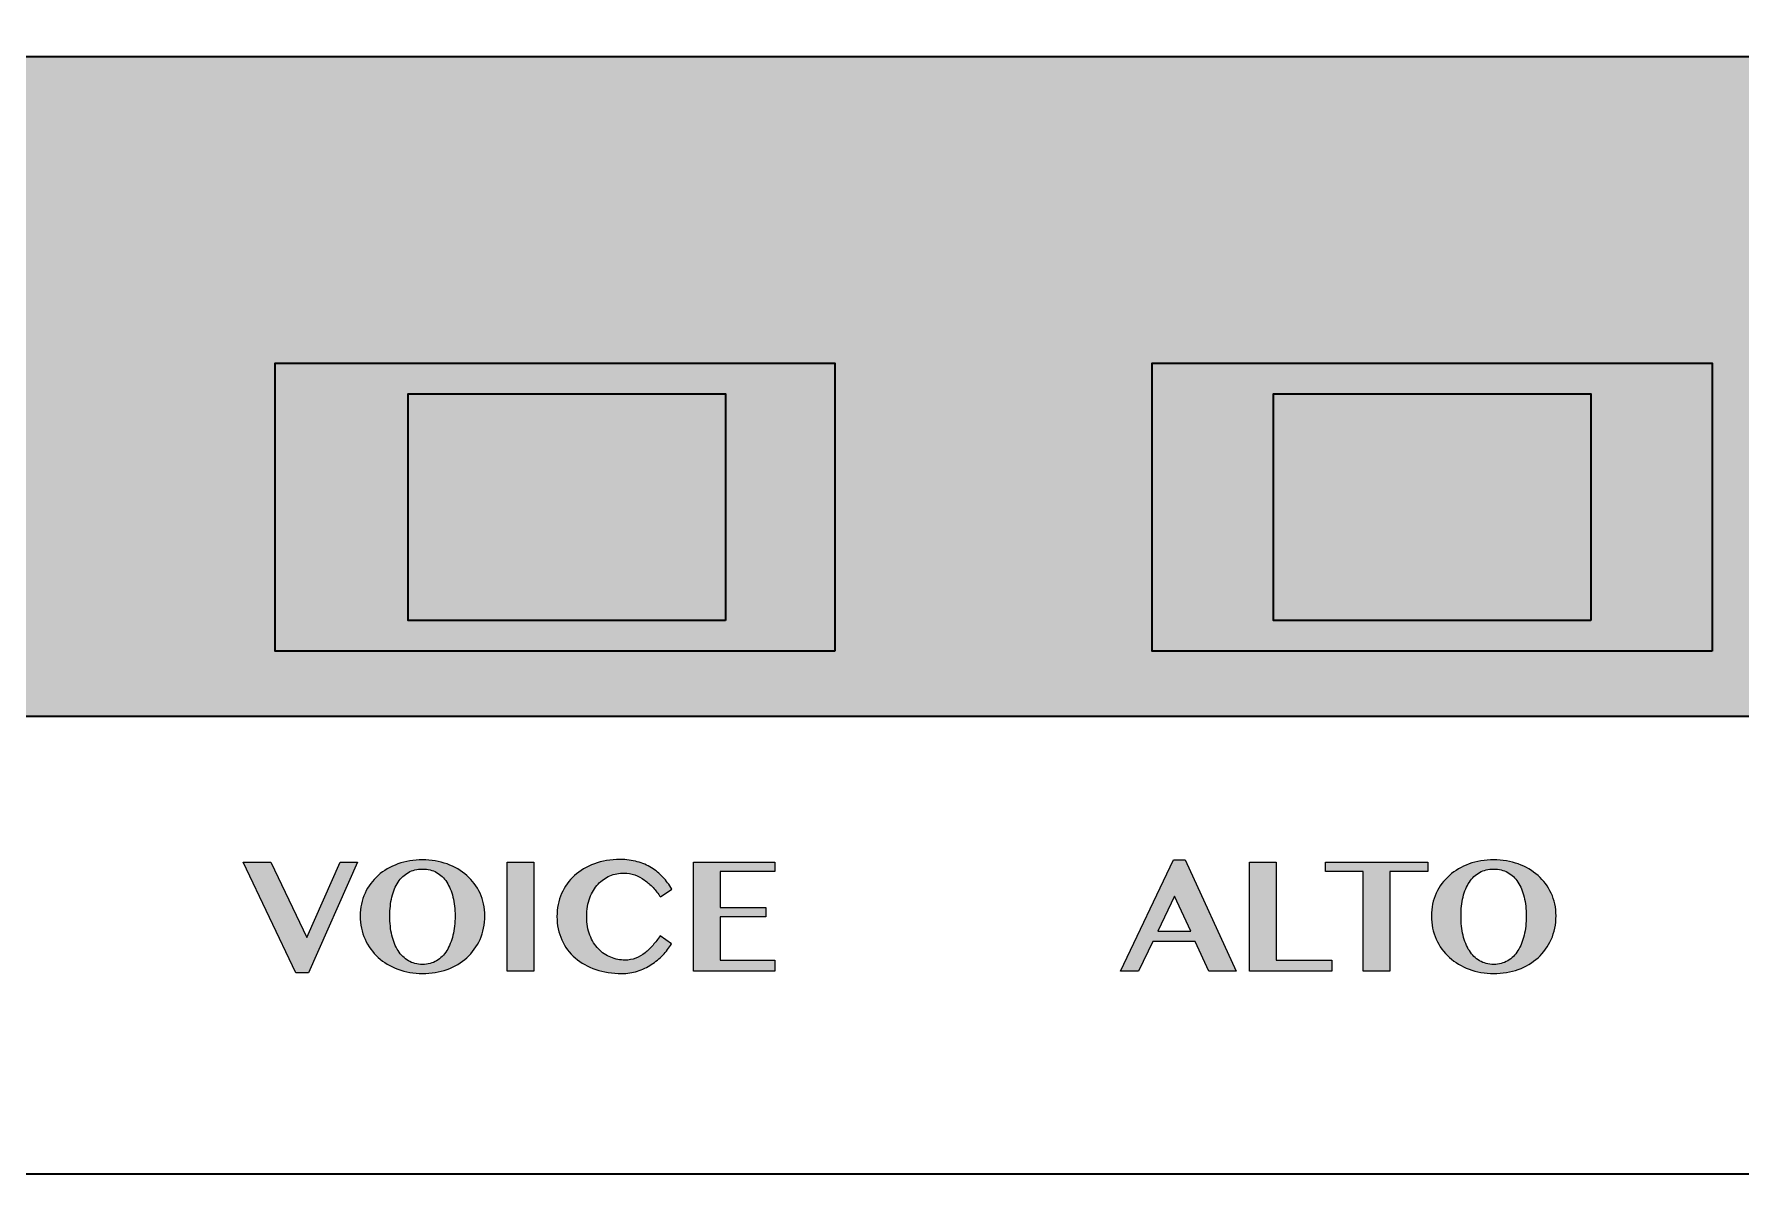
# Model space of a CAD drawing. Header units: inches. Extents: x 4.6 to 20.9, y -20.8 to -6.4.
# Drawn here: x 9.093 to 12.858, y -20.79 to -18.278 of the extents above; entities that cross this region are included whole.
import ezdxf

# ---------------------------------------------------------------- set-up
doc = ezdxf.new("R2010")
doc.units = ezdxf.units.IN
doc.header["$MEASUREMENT"] = 0
for name, color, linetype in [('Decorations', 7, 'Continuous'), ('Gold Things', 7, 'Continuous'), ('Parts Outlines', 7, 'Continuous'), ('Text', 7, 'Continuous')]:
    doc.layers.add(name, color=color, linetype=linetype)

# ---------------------------------------------------------------- blocks, each defined once
blk = doc.blocks.new('block 19')
at = {"layer": 'Text', "true_color": 0x231f20}
h = blk.add_hatch(color=179, dxfattribs=at)
h.dxf.hatch_style = 2
h.paths.add_polyline_path([(9.6154, -20.1031), (9.6948, -20.2693), (9.7686, -20.1031), (9.8064, -20.1031), (9.6981, -20.3471), (9.6706, -20.3471), (9.5544, -20.1031)])
h = blk.add_hatch(color=179, dxfattribs=at)
h.dxf.hatch_style = 2
edge = h.paths.add_edge_path()
edge.add_spline(control_points=[(9.9499, -20.3488), (9.9305, -20.3488), (9.9124, -20.3457), (9.8956, -20.3394), (9.8789, -20.3332), (9.8644, -20.3244), (9.8521, -20.3131), (9.8398, -20.3019), (9.8301, -20.2885), (9.8231, -20.273), (9.816, -20.2575), (9.8124, -20.2404), (9.8124, -20.2217), (9.8124, -20.2034), (9.816, -20.1867), (9.8231, -20.1716), (9.8301, -20.1565), (9.8398, -20.1434), (9.8521, -20.1325), (9.8644, -20.1216), (9.8789, -20.1131), (9.8956, -20.1071), (9.9124, -20.1011), (9.9305, -20.098), (9.9499, -20.098), (9.9692, -20.098), (9.9872, -20.1011), (10.004, -20.1072), (10.0208, -20.1133), (10.0354, -20.1218), (10.0477, -20.1326), (10.06, -20.1435), (10.0697, -20.1565), (10.0767, -20.1716), (10.0838, -20.1867), (10.0874, -20.2032), (10.0874, -20.2213), (10.0874, -20.2404), (10.0838, -20.2578), (10.0767, -20.2735), (10.0697, -20.2892), (10.06, -20.3026), (10.0477, -20.3138), (10.0354, -20.3249), (10.0208, -20.3336), (10.004, -20.3397), (9.9872, -20.3458), (9.9692, -20.3488), (9.9499, -20.3488)], knot_values=[0, 0, 0, 0, 1, 1, 1, 2, 2, 2, 3, 3, 3, 4, 4, 4, 5, 5, 5, 6, 6, 6, 7, 7, 7, 8, 8, 8, 9, 9, 9, 10, 10, 10, 11, 11, 11, 12, 12, 12, 13, 13, 13, 14, 14, 14, 15, 15, 15, 16, 16, 16, 16], degree=3, periodic=1)
edge = h.paths.add_edge_path()
edge.add_spline(control_points=[(9.9499, -20.3286), (9.9616, -20.3286), (9.972, -20.3259), (9.9809, -20.3206), (9.9898, -20.3153), (9.9973, -20.3079), (10.0033, -20.2983), (10.0093, -20.2888), (10.0139, -20.2775), (10.0171, -20.2644), (10.0202, -20.2514), (10.0218, -20.2372), (10.0218, -20.2217), (10.0218, -20.2066), (10.0202, -20.1927), (10.0171, -20.18), (10.0139, -20.1673), (10.0093, -20.1564), (10.0033, -20.1472), (9.9973, -20.1381), (9.9898, -20.131), (9.9809, -20.1259), (9.972, -20.1208), (9.9616, -20.1183), (9.9499, -20.1183), (9.938, -20.1183), (9.9276, -20.1208), (9.9187, -20.1259), (9.9097, -20.131), (9.9022, -20.1381), (9.8961, -20.1472), (9.89, -20.1564), (9.8854, -20.1673), (9.8824, -20.18), (9.8793, -20.1927), (9.8778, -20.2066), (9.8778, -20.2217), (9.8778, -20.2372), (9.8793, -20.2514), (9.8824, -20.2644), (9.8854, -20.2775), (9.89, -20.2888), (9.8961, -20.2983), (9.9022, -20.3079), (9.9097, -20.3153), (9.9187, -20.3206), (9.9276, -20.3259), (9.938, -20.3286), (9.9499, -20.3286)], knot_values=[0, 0, 0, 0, 1, 1, 1, 2, 2, 2, 3, 3, 3, 4, 4, 4, 5, 5, 5, 6, 6, 6, 7, 7, 7, 8, 8, 8, 9, 9, 9, 10, 10, 10, 11, 11, 11, 12, 12, 12, 13, 13, 13, 14, 14, 14, 15, 15, 15, 16, 16, 16, 16], degree=3, periodic=1)
h = blk.add_hatch(color=179, dxfattribs=at)
h.dxf.hatch_style = 2
h.paths.add_polyline_path([(10.1363, -20.1031), (10.1952, -20.1031), (10.1952, -20.3435), (10.1363, -20.3435)])
h = blk.add_hatch(color=179, dxfattribs=at)
h.dxf.hatch_style = 2
edge = h.paths.add_edge_path()
edge.add_spline(control_points=[(10.3121, -20.2232), (10.3121, -20.2388), (10.3144, -20.2525), (10.3191, -20.2644), (10.3238, -20.2763), (10.33, -20.2863), (10.3379, -20.2945), (10.3458, -20.3026), (10.3548, -20.3087), (10.3651, -20.3129), (10.3753, -20.3171), (10.3858, -20.3192), (10.3968, -20.3192), (10.4051, -20.3192), (10.413, -20.3177), (10.4203, -20.3148), (10.4276, -20.3119), (10.4344, -20.308), (10.4407, -20.303), (10.4469, -20.298), (10.4528, -20.2923), (10.4584, -20.2859), (10.4639, -20.2795), (10.4693, -20.2726), (10.4744, -20.2654), (10.4744, -20.2654), (10.499, -20.2835), (10.499, -20.2835), (10.4937, -20.292), (10.4873, -20.3002), (10.4798, -20.3081), (10.4724, -20.316), (10.464, -20.3229), (10.4546, -20.3289), (10.4453, -20.335), (10.4351, -20.3398), (10.424, -20.3434), (10.4129, -20.347), (10.4013, -20.3488), (10.389, -20.3488), (10.3683, -20.3488), (10.3493, -20.3458), (10.3319, -20.3398), (10.3145, -20.3337), (10.2995, -20.3253), (10.2868, -20.3144), (10.2741, -20.3034), (10.2642, -20.2902), (10.2571, -20.2747), (10.2501, -20.2592), (10.2465, -20.242), (10.2465, -20.2232), (10.2465, -20.2049), (10.2499, -20.188), (10.2567, -20.1725), (10.2634, -20.1571), (10.2729, -20.1439), (10.2851, -20.1328), (10.2973, -20.1217), (10.312, -20.113), (10.329, -20.1067), (10.346, -20.1004), (10.3649, -20.0973), (10.3857, -20.0973), (10.3995, -20.0973), (10.4122, -20.0989), (10.4237, -20.1021), (10.4351, -20.1053), (10.4456, -20.1098), (10.455, -20.1156), (10.4644, -20.1214), (10.4728, -20.1283), (10.4802, -20.1363), (10.4876, -20.1442), (10.4941, -20.1529), (10.4997, -20.1624), (10.4997, -20.1624), (10.4749, -20.1798), (10.4749, -20.1798), (10.4697, -20.1725), (10.4643, -20.1658), (10.4584, -20.1594), (10.4525, -20.1531), (10.4462, -20.1475), (10.4394, -20.1427), (10.4327, -20.138), (10.4256, -20.1342), (10.4181, -20.1314), (10.4106, -20.1286), (10.4029, -20.1272), (10.3948, -20.1272), (10.3837, -20.1272), (10.3732, -20.1293), (10.3632, -20.1335), (10.3533, -20.1377), (10.3445, -20.1438), (10.337, -20.1518), (10.3294, -20.1598), (10.3234, -20.1699), (10.3189, -20.1818), (10.3144, -20.1938), (10.3121, -20.2076), (10.3121, -20.2232)], knot_values=[0, 0, 0, 0, 1, 1, 1, 2, 2, 2, 3, 3, 3, 4, 4, 4, 5, 5, 5, 6, 6, 6, 7, 7, 7, 8, 8, 8, 9, 9, 9, 10, 10, 10, 11, 11, 11, 12, 12, 12, 13, 13, 13, 14, 14, 14, 15, 15, 15, 16, 16, 16, 17, 17, 17, 18, 18, 18, 19, 19, 19, 20, 20, 20, 21, 21, 21, 22, 22, 22, 23, 23, 23, 24, 24, 24, 25, 25, 25, 26, 26, 26, 27, 27, 27, 28, 28, 28, 29, 29, 29, 30, 30, 30, 31, 31, 31, 32, 32, 32, 33, 33, 33, 34, 34, 34, 34], degree=3, periodic=1)
h = blk.add_hatch(color=179, dxfattribs=at)
h.dxf.hatch_style = 2
h.paths.add_polyline_path([(10.7274, -20.1031), (10.7274, -20.1236), (10.6068, -20.1236), (10.6068, -20.2029), (10.7069, -20.2029), (10.7069, -20.2234), (10.6068, -20.2234), (10.6068, -20.3189), (10.7274, -20.3189), (10.7274, -20.3435), (10.5477, -20.3435), (10.5477, -20.1031)])
at = {"layer": 'Text', "lineweight": 0}
for points in [[(9.6154, -20.1031), (9.6948, -20.2693), (9.7686, -20.1031), (9.8064, -20.1031), (9.6981, -20.3471), (9.6706, -20.3471), (9.5544, -20.1031), (9.6154, -20.1031)], [(10.1363, -20.1031), (10.1952, -20.1031), (10.1952, -20.3435), (10.1363, -20.3435), (10.1363, -20.1031)], [(10.7274, -20.1031), (10.7274, -20.1236), (10.6068, -20.1236), (10.6068, -20.2029), (10.7069, -20.2029), (10.7069, -20.2234), (10.6068, -20.2234), (10.6068, -20.3189), (10.7274, -20.3189), (10.7274, -20.3435), (10.5477, -20.3435), (10.5477, -20.1031), (10.7274, -20.1031)]]:
    blk.add_lwpolyline(points, dxfattribs=at)
for points, knots in [([(9.9499, -20.3488), (9.9305, -20.3488), (9.9124, -20.3457), (9.8956, -20.3394), (9.8789, -20.3332), (9.8644, -20.3244), (9.8521, -20.3131), (9.8398, -20.3019), (9.8301, -20.2885), (9.8231, -20.273), (9.816, -20.2575), (9.8124, -20.2404), (9.8124, -20.2217), (9.8124, -20.2034), (9.816, -20.1867), (9.8231, -20.1716), (9.8301, -20.1565), (9.8398, -20.1434), (9.8521, -20.1325), (9.8644, -20.1216), (9.8789, -20.1131), (9.8956, -20.1071), (9.9124, -20.1011), (9.9305, -20.098), (9.9499, -20.098), (9.9692, -20.098), (9.9872, -20.1011), (10.004, -20.1072), (10.0208, -20.1133), (10.0354, -20.1218), (10.0477, -20.1326), (10.06, -20.1435), (10.0697, -20.1565), (10.0767, -20.1716), (10.0838, -20.1867), (10.0874, -20.2032), (10.0874, -20.2213), (10.0874, -20.2404), (10.0838, -20.2578), (10.0767, -20.2735), (10.0697, -20.2892), (10.06, -20.3026), (10.0477, -20.3138), (10.0354, -20.3249), (10.0208, -20.3336), (10.004, -20.3397), (9.9872, -20.3458), (9.9692, -20.3488), (9.9499, -20.3488)], [0, 0, 0, 0, 1, 1, 1, 2, 2, 2, 3, 3, 3, 4, 4, 4, 5, 5, 5, 6, 6, 6, 7, 7, 7, 8, 8, 8, 9, 9, 9, 10, 10, 10, 11, 11, 11, 12, 12, 12, 13, 13, 13, 14, 14, 14, 15, 15, 15, 16, 16, 16, 16]), ([(10.3121, -20.2232), (10.3121, -20.2388), (10.3144, -20.2525), (10.3191, -20.2644), (10.3238, -20.2763), (10.33, -20.2863), (10.3379, -20.2945), (10.3458, -20.3026), (10.3548, -20.3087), (10.3651, -20.3129), (10.3753, -20.3171), (10.3858, -20.3192), (10.3968, -20.3192), (10.4051, -20.3192), (10.413, -20.3177), (10.4203, -20.3148), (10.4276, -20.3119), (10.4344, -20.308), (10.4407, -20.303), (10.4469, -20.298), (10.4528, -20.2923), (10.4584, -20.2859), (10.4639, -20.2795), (10.4693, -20.2726), (10.4744, -20.2654), (10.4744, -20.2654), (10.499, -20.2835), (10.499, -20.2835), (10.4937, -20.292), (10.4873, -20.3002), (10.4798, -20.3081), (10.4724, -20.316), (10.464, -20.3229), (10.4546, -20.3289), (10.4453, -20.335), (10.4351, -20.3398), (10.424, -20.3434), (10.4129, -20.347), (10.4013, -20.3488), (10.389, -20.3488), (10.3683, -20.3488), (10.3493, -20.3458), (10.3319, -20.3398), (10.3145, -20.3337), (10.2995, -20.3253), (10.2868, -20.3144), (10.2741, -20.3034), (10.2642, -20.2902), (10.2571, -20.2747), (10.2501, -20.2592), (10.2465, -20.242), (10.2465, -20.2232), (10.2465, -20.2049), (10.2499, -20.188), (10.2567, -20.1725), (10.2634, -20.1571), (10.2729, -20.1439), (10.2851, -20.1328), (10.2973, -20.1217), (10.312, -20.113), (10.329, -20.1067), (10.346, -20.1004), (10.3649, -20.0973), (10.3857, -20.0973), (10.3995, -20.0973), (10.4122, -20.0989), (10.4237, -20.1021), (10.4351, -20.1053), (10.4456, -20.1098), (10.455, -20.1156), (10.4644, -20.1214), (10.4728, -20.1283), (10.4802, -20.1363), (10.4876, -20.1442), (10.4941, -20.1529), (10.4997, -20.1624), (10.4997, -20.1624), (10.4749, -20.1798), (10.4749, -20.1798), (10.4697, -20.1725), (10.4643, -20.1658), (10.4584, -20.1594), (10.4525, -20.1531), (10.4462, -20.1475), (10.4394, -20.1427), (10.4327, -20.138), (10.4256, -20.1342), (10.4181, -20.1314), (10.4106, -20.1286), (10.4029, -20.1272), (10.3948, -20.1272), (10.3837, -20.1272), (10.3732, -20.1293), (10.3632, -20.1335), (10.3533, -20.1377), (10.3445, -20.1438), (10.337, -20.1518), (10.3294, -20.1598), (10.3234, -20.1699), (10.3189, -20.1818), (10.3144, -20.1938), (10.3121, -20.2076), (10.3121, -20.2232)], [0, 0, 0, 0, 1, 1, 1, 2, 2, 2, 3, 3, 3, 4, 4, 4, 5, 5, 5, 6, 6, 6, 7, 7, 7, 8, 8, 8, 9, 9, 9, 10, 10, 10, 11, 11, 11, 12, 12, 12, 13, 13, 13, 14, 14, 14, 15, 15, 15, 16, 16, 16, 17, 17, 17, 18, 18, 18, 19, 19, 19, 20, 20, 20, 21, 21, 21, 22, 22, 22, 23, 23, 23, 24, 24, 24, 25, 25, 25, 26, 26, 26, 27, 27, 27, 28, 28, 28, 29, 29, 29, 30, 30, 30, 31, 31, 31, 32, 32, 32, 33, 33, 33, 34, 34, 34, 34]), ([(9.9499, -20.3286), (9.9616, -20.3286), (9.972, -20.3259), (9.9809, -20.3206), (9.9898, -20.3153), (9.9973, -20.3079), (10.0033, -20.2983), (10.0093, -20.2888), (10.0139, -20.2775), (10.0171, -20.2644), (10.0202, -20.2514), (10.0218, -20.2372), (10.0218, -20.2217), (10.0218, -20.2066), (10.0202, -20.1927), (10.0171, -20.18), (10.0139, -20.1673), (10.0093, -20.1564), (10.0033, -20.1472), (9.9973, -20.1381), (9.9898, -20.131), (9.9809, -20.1259), (9.972, -20.1208), (9.9616, -20.1183), (9.9499, -20.1183), (9.938, -20.1183), (9.9276, -20.1208), (9.9187, -20.1259), (9.9097, -20.131), (9.9022, -20.1381), (9.8961, -20.1472), (9.89, -20.1564), (9.8854, -20.1673), (9.8824, -20.18), (9.8793, -20.1927), (9.8778, -20.2066), (9.8778, -20.2217), (9.8778, -20.2372), (9.8793, -20.2514), (9.8824, -20.2644), (9.8854, -20.2775), (9.89, -20.2888), (9.8961, -20.2983), (9.9022, -20.3079), (9.9097, -20.3153), (9.9187, -20.3206), (9.9276, -20.3259), (9.938, -20.3286), (9.9499, -20.3286)], [0, 0, 0, 0, 1, 1, 1, 2, 2, 2, 3, 3, 3, 4, 4, 4, 5, 5, 5, 6, 6, 6, 7, 7, 7, 8, 8, 8, 9, 9, 9, 10, 10, 10, 11, 11, 11, 12, 12, 12, 13, 13, 13, 14, 14, 14, 15, 15, 15, 16, 16, 16, 16])]:
    blk.add_open_spline(points, degree=3, knots=knots, dxfattribs=at)
blk = doc.blocks.new('block 20')
at = {"layer": 'Text', "true_color": 0x231f20}
h = blk.add_hatch(color=179, dxfattribs=at)
h.dxf.hatch_style = 2
h.paths.add_polyline_path([(11.632, -20.098), (11.7446, -20.3435), (11.6843, -20.3435), (11.6541, -20.2779), (11.5608, -20.2779), (11.5292, -20.3435), (11.4892, -20.3435), (11.6064, -20.098)])
h.paths.add_polyline_path([(11.5719, -20.2555), (11.6443, -20.2555), (11.6086, -20.1779)])
h = blk.add_hatch(color=179, dxfattribs=at)
h.dxf.hatch_style = 2
h.paths.add_polyline_path([(11.774, -20.1031), (11.8331, -20.1031), (11.8331, -20.3189), (11.9558, -20.3189), (11.9558, -20.3435), (11.774, -20.3435)])
h = blk.add_hatch(color=179, dxfattribs=at)
h.dxf.hatch_style = 2
h.paths.add_polyline_path([(12.1671, -20.1031), (12.1671, -20.1236), (12.0839, -20.1236), (12.0839, -20.3435), (12.025, -20.3435), (12.025, -20.1236), (11.9416, -20.1236), (11.9416, -20.1031)])
h = blk.add_hatch(color=179, dxfattribs=at)
h.dxf.hatch_style = 2
edge = h.paths.add_edge_path()
edge.add_spline(control_points=[(12.3127, -20.3488), (12.2933, -20.3488), (12.2752, -20.3457), (12.2585, -20.3394), (12.2417, -20.3332), (12.2273, -20.3244), (12.2149, -20.3131), (12.2027, -20.3019), (12.193, -20.2885), (12.1859, -20.273), (12.1788, -20.2575), (12.1753, -20.2404), (12.1753, -20.2217), (12.1753, -20.2034), (12.1788, -20.1867), (12.1859, -20.1716), (12.193, -20.1565), (12.2027, -20.1434), (12.2149, -20.1325), (12.2273, -20.1216), (12.2417, -20.1131), (12.2585, -20.1071), (12.2752, -20.1011), (12.2933, -20.098), (12.3127, -20.098), (12.332, -20.098), (12.3501, -20.1011), (12.3669, -20.1072), (12.3837, -20.1133), (12.3982, -20.1218), (12.4105, -20.1326), (12.4228, -20.1435), (12.4325, -20.1565), (12.4396, -20.1716), (12.4466, -20.1867), (12.4502, -20.2032), (12.4502, -20.2213), (12.4502, -20.2404), (12.4466, -20.2578), (12.4396, -20.2735), (12.4325, -20.2892), (12.4228, -20.3026), (12.4105, -20.3138), (12.3982, -20.3249), (12.3837, -20.3336), (12.3669, -20.3397), (12.3501, -20.3458), (12.332, -20.3488), (12.3127, -20.3488)], knot_values=[0, 0, 0, 0, 1, 1, 1, 2, 2, 2, 3, 3, 3, 4, 4, 4, 5, 5, 5, 6, 6, 6, 7, 7, 7, 8, 8, 8, 9, 9, 9, 10, 10, 10, 11, 11, 11, 12, 12, 12, 13, 13, 13, 14, 14, 14, 15, 15, 15, 16, 16, 16, 16], degree=3, periodic=1)
edge = h.paths.add_edge_path()
edge.add_spline(control_points=[(12.3127, -20.3286), (12.3245, -20.3286), (12.3348, -20.3259), (12.3437, -20.3206), (12.3527, -20.3153), (12.3601, -20.3079), (12.3662, -20.2983), (12.3722, -20.2888), (12.3768, -20.2775), (12.3799, -20.2644), (12.3831, -20.2514), (12.3846, -20.2372), (12.3846, -20.2217), (12.3846, -20.2066), (12.3831, -20.1927), (12.3799, -20.18), (12.3768, -20.1673), (12.3722, -20.1564), (12.3662, -20.1472), (12.3601, -20.1381), (12.3527, -20.131), (12.3437, -20.1259), (12.3348, -20.1208), (12.3245, -20.1183), (12.3127, -20.1183), (12.3009, -20.1183), (12.2904, -20.1208), (12.2815, -20.1259), (12.2726, -20.131), (12.2651, -20.1381), (12.259, -20.1472), (12.2528, -20.1564), (12.2483, -20.1673), (12.2452, -20.18), (12.2421, -20.1927), (12.2406, -20.2066), (12.2406, -20.2217), (12.2406, -20.2372), (12.2421, -20.2514), (12.2452, -20.2644), (12.2483, -20.2775), (12.2528, -20.2888), (12.259, -20.2983), (12.2651, -20.3079), (12.2726, -20.3153), (12.2815, -20.3206), (12.2904, -20.3259), (12.3009, -20.3286), (12.3127, -20.3286)], knot_values=[0, 0, 0, 0, 1, 1, 1, 2, 2, 2, 3, 3, 3, 4, 4, 4, 5, 5, 5, 6, 6, 6, 7, 7, 7, 8, 8, 8, 9, 9, 9, 10, 10, 10, 11, 11, 11, 12, 12, 12, 13, 13, 13, 14, 14, 14, 15, 15, 15, 16, 16, 16, 16], degree=3, periodic=1)
at = {"layer": 'Text', "lineweight": 0}
for points in [[(11.632, -20.098), (11.7446, -20.3435), (11.6843, -20.3435), (11.6541, -20.2779), (11.5608, -20.2779), (11.5292, -20.3435), (11.4892, -20.3435), (11.6064, -20.098), (11.632, -20.098)], [(11.774, -20.1031), (11.8331, -20.1031), (11.8331, -20.3189), (11.9558, -20.3189), (11.9558, -20.3435), (11.774, -20.3435), (11.774, -20.1031)], [(12.1671, -20.1031), (12.1671, -20.1236), (12.0839, -20.1236), (12.0839, -20.3435), (12.025, -20.3435), (12.025, -20.1236), (11.9416, -20.1236), (11.9416, -20.1031), (12.1671, -20.1031)], [(11.5719, -20.2555), (11.6443, -20.2555), (11.6086, -20.1779), (11.5719, -20.2555)]]:
    blk.add_lwpolyline(points, dxfattribs=at)
for points in [[(12.3127, -20.3488), (12.2933, -20.3488), (12.2752, -20.3457), (12.2585, -20.3394), (12.2417, -20.3332), (12.2273, -20.3244), (12.2149, -20.3131), (12.2027, -20.3019), (12.193, -20.2885), (12.1859, -20.273), (12.1788, -20.2575), (12.1753, -20.2404), (12.1753, -20.2217), (12.1753, -20.2034), (12.1788, -20.1867), (12.1859, -20.1716), (12.193, -20.1565), (12.2027, -20.1434), (12.2149, -20.1325), (12.2273, -20.1216), (12.2417, -20.1131), (12.2585, -20.1071), (12.2752, -20.1011), (12.2933, -20.098), (12.3127, -20.098), (12.332, -20.098), (12.3501, -20.1011), (12.3669, -20.1072), (12.3837, -20.1133), (12.3982, -20.1218), (12.4105, -20.1326), (12.4228, -20.1435), (12.4325, -20.1565), (12.4396, -20.1716), (12.4466, -20.1867), (12.4502, -20.2032), (12.4502, -20.2213), (12.4502, -20.2404), (12.4466, -20.2578), (12.4396, -20.2735), (12.4325, -20.2892), (12.4228, -20.3026), (12.4105, -20.3138), (12.3982, -20.3249), (12.3837, -20.3336), (12.3669, -20.3397), (12.3501, -20.3458), (12.332, -20.3488), (12.3127, -20.3488)], [(12.3127, -20.3286), (12.3245, -20.3286), (12.3348, -20.3259), (12.3437, -20.3206), (12.3527, -20.3153), (12.3601, -20.3079), (12.3662, -20.2983), (12.3722, -20.2888), (12.3768, -20.2775), (12.3799, -20.2644), (12.3831, -20.2514), (12.3846, -20.2372), (12.3846, -20.2217), (12.3846, -20.2066), (12.3831, -20.1927), (12.3799, -20.18), (12.3768, -20.1673), (12.3722, -20.1564), (12.3662, -20.1472), (12.3601, -20.1381), (12.3527, -20.131), (12.3437, -20.1259), (12.3348, -20.1208), (12.3245, -20.1183), (12.3127, -20.1183), (12.3009, -20.1183), (12.2904, -20.1208), (12.2815, -20.1259), (12.2726, -20.131), (12.2651, -20.1381), (12.259, -20.1472), (12.2528, -20.1564), (12.2483, -20.1673), (12.2452, -20.18), (12.2421, -20.1927), (12.2406, -20.2066), (12.2406, -20.2217), (12.2406, -20.2372), (12.2421, -20.2514), (12.2452, -20.2644), (12.2483, -20.2775), (12.2528, -20.2888), (12.259, -20.2983), (12.2651, -20.3079), (12.2726, -20.3153), (12.2815, -20.3206), (12.2904, -20.3259), (12.3009, -20.3286), (12.3127, -20.3286)]]:
    blk.add_open_spline(points, degree=3, knots=[0, 0, 0, 0, 1, 1, 1, 2, 2, 2, 3, 3, 3, 4, 4, 4, 5, 5, 5, 6, 6, 6, 7, 7, 7, 8, 8, 8, 9, 9, 9, 10, 10, 10, 11, 11, 11, 12, 12, 12, 13, 13, 13, 14, 14, 14, 15, 15, 15, 16, 16, 16, 16], dxfattribs=at)

msp = doc.modelspace()

# ---------------------------------------------------------------- hatches: boundary and pattern name
at = {"layer": 'Gold Things', "true_color": 0xf8ed31}
h = msp.add_hatch(color=2, dxfattribs=at)
edge = h.paths.add_edge_path()
edge.add_spline(control_points=[(7.1702, -18.6355), (7.1702, -18.6355), (7.0842, -18.6326), (7.0842, -18.6326), (7.0842, -18.6326), (7.0842, -18.8283), (7.0842, -18.8283), (7.0842, -18.8283), (7.0842, -19.782), (7.0842, -19.782), (7.0842, -19.782), (15.2841, -19.782), (15.2841, -19.782), (15.2841, -19.782), (15.2841, -19.0412), (15.2841, -19.0412), (15.2841, -19.0412), (15.2841, -18.8648), (15.2841, -18.8648), (15.2841, -18.8648), (15.2841, -18.6641), (15.2841, -18.6641), (15.2841, -18.6641), (15.2047, -18.6619), (15.2047, -18.6619), (14.3581, -19.0765), (13.7559, -18.3268), (13.7559, -18.3268), (13.7559, -18.3268), (8.6519, -18.3268), (8.6519, -18.3268), (8.6519, -18.3268), (8.2197, -19.0559), (7.3201, -18.7266), (7.3201, -18.7266), (7.1702, -18.6355), (7.1702, -18.6355)], knot_values=[0, 0, 0, 0, 1, 1, 1, 2, 2, 2, 3, 3, 3, 4, 4, 4, 5, 5, 5, 6, 6, 6, 7, 7, 7, 8, 8, 8, 9, 9, 9, 10, 10, 10, 11, 11, 11, 12, 12, 12, 12], degree=3, periodic=1)
at = {"layer": 'Gold Things', "true_color": 0x000000}
h = msp.add_hatch(color=178, dxfattribs=at)
h.dxf.hatch_style = 2
h.paths.add_polyline_path([(10.8597, -19.638), (9.625, -19.638), (9.625, -19.003), (10.8597, -19.003)])
h = msp.add_hatch(color=178, dxfattribs=at)
h.dxf.hatch_style = 2
h.paths.add_polyline_path([(12.7943, -19.638), (11.5595, -19.638), (11.5595, -19.003), (12.7943, -19.003)])
at = {"layer": 'Parts Outlines', "true_color": 0xed1f24}
h = msp.add_hatch(color=22, dxfattribs=at)
h.dxf.hatch_style = 2
h.paths.add_polyline_path([(10.6181, -19.5705), (9.9181, -19.5705), (9.9181, -19.0705), (10.6181, -19.0705)])
h = msp.add_hatch(color=22, dxfattribs=at)
h.dxf.hatch_style = 2
h.paths.add_polyline_path([(12.5269, -19.5705), (11.8269, -19.5705), (11.8269, -19.0705), (12.5269, -19.0705)])

# ---------------------------------------------------------------- linework, layer by layer
at = {"layer": 'Decorations', "color": 179, "lineweight": 35, "true_color": 0x231f20}
msp.add_open_spline([(17.7595, -8.9959), (17.7595, -8.9959), (17.7595, -18.174), (17.7595, -18.174), (17.7595, -18.174), (17.7595, -18.2627), (17.7595, -18.2627), (17.7595, -18.2627), (17.7793, -19.394), (15.5164, -19.394), (15.5164, -19.394), (15.5164, -19.4645), (15.5164, -19.4645), (15.5164, -19.4645), (15.5164, -20.0601), (15.5164, -20.0601), (15.5164, -20.0601), (15.6985, -20.2612), (15.6985, -20.2612), (15.6985, -20.2612), (15.6985, -20.7081), (15.6985, -20.7081), (15.6985, -20.7081), (15.6985, -20.7904), (15.6985, -20.7904), (15.6985, -20.7904), (6.6383, -20.7904), (6.6383, -20.7904), (6.6383, -20.7904), (6.6383, -20.2612), (6.6383, -20.2612), (6.6383, -20.2612), (6.8204, -20.0775), (6.8204, -20.0775), (6.8204, -20.0775), (6.8204, -19.4146), (6.8204, -19.4146), (4.5574, -19.4146), (4.5772, -18.2386), (4.5772, -18.2386), (4.5772, -18.2386), (4.5772, -17.4861), (4.5772, -17.4861), (4.5772, -17.4861), (4.5772, -8.9782), (4.5772, -8.9782), (4.5772, -8.9782), (4.5772, -8.1324), (4.5772, -8.1324), (4.5772, -6.3537), (5.7971, -6.4716), (5.7971, -6.4716), (5.7971, -6.4716), (6.156, -6.4702), (6.156, -6.4702), (6.156, -6.4702), (15.875, -6.47), (15.875, -6.47), (15.875, -6.47), (16.5429, -6.4716), (16.5429, -6.4716), (16.5429, -6.4716), (17.7544, -6.3584), (17.7544, -8.1324), (17.7544, -8.1324), (17.7595, -8.9959), (17.7595, -8.9959)], degree=3, knots=[0, 0, 0, 0, 1, 1, 1, 2, 2, 2, 3, 3, 3, 4, 4, 4, 5, 5, 5, 6, 6, 6, 7, 7, 7, 8, 8, 8, 9, 9, 9, 10, 10, 10, 11, 11, 11, 12, 12, 12, 13, 13, 13, 14, 14, 14, 15, 15, 15, 16, 16, 16, 17, 17, 17, 18, 18, 18, 19, 19, 19, 20, 20, 20, 21, 21, 21, 22, 22, 22, 22], dxfattribs=at)
at = {"layer": 'Gold Things', "color": 178, "lineweight": 35, "true_color": 0x020202}
for points in [[(10.8597, -19.638), (9.625, -19.638), (9.625, -19.003), (10.8597, -19.003), (10.8597, -19.638)], [(12.7943, -19.638), (11.5595, -19.638), (11.5595, -19.003), (12.7943, -19.003), (12.7943, -19.638)]]:
    msp.add_lwpolyline(points, dxfattribs=at)
at = {"layer": 'Gold Things', "color": 179, "lineweight": 35, "true_color": 0x231f20}
msp.add_open_spline([(17.7683, -8.9959), (17.7683, -8.9959), (17.7683, -18.174), (17.7683, -18.174), (17.7683, -18.174), (17.7683, -18.2627), (17.7683, -18.2627), (17.7683, -18.2627), (17.7881, -19.394), (15.5252, -19.394), (15.5252, -19.394), (15.5252, -19.4645), (15.5252, -19.4645), (15.5252, -19.4645), (15.5252, -20.0601), (15.5252, -20.0601), (15.5252, -20.0601), (15.7073, -20.2612), (15.7073, -20.2612), (15.7073, -20.2612), (15.7073, -20.7081), (15.7073, -20.7081), (15.7073, -20.7081), (15.7073, -20.7904), (15.7073, -20.7904), (15.7073, -20.7904), (6.6471, -20.7904), (6.6471, -20.7904), (6.6471, -20.7904), (6.6471, -20.2612), (6.6471, -20.2612), (6.6471, -20.2612), (6.8292, -20.0775), (6.8292, -20.0775), (6.8292, -20.0775), (6.8292, -19.4146), (6.8292, -19.4146), (4.5662, -19.4146), (4.586, -18.2386), (4.586, -18.2386), (4.586, -18.2386), (4.586, -17.4861), (4.586, -17.4861), (4.586, -17.4861), (4.586, -8.9782), (4.586, -8.9782), (4.586, -8.9782), (4.586, -8.1324), (4.586, -8.1324), (4.586, -6.3537), (5.8059, -6.4716), (5.8059, -6.4716), (5.8059, -6.4716), (6.1648, -6.4702), (6.1648, -6.4702), (6.1648, -6.4702), (15.8838, -6.47), (15.8838, -6.47), (15.8838, -6.47), (16.5517, -6.4716), (16.5517, -6.4716), (16.5517, -6.4716), (17.7632, -6.3584), (17.7632, -8.1324), (17.7632, -8.1324), (17.7683, -8.9959), (17.7683, -8.9959)], degree=3, knots=[0, 0, 0, 0, 1, 1, 1, 2, 2, 2, 3, 3, 3, 4, 4, 4, 5, 5, 5, 6, 6, 6, 7, 7, 7, 8, 8, 8, 9, 9, 9, 10, 10, 10, 11, 11, 11, 12, 12, 12, 13, 13, 13, 14, 14, 14, 15, 15, 15, 16, 16, 16, 17, 17, 17, 18, 18, 18, 19, 19, 19, 20, 20, 20, 21, 21, 21, 22, 22, 22, 22], dxfattribs=at)
at = {"layer": 'Gold Things', "color": 178, "lineweight": 35, "true_color": 0x050505}
msp.add_open_spline([(7.1702, -18.6355), (7.1702, -18.6355), (7.0842, -18.6326), (7.0842, -18.6326), (7.0842, -18.6326), (7.0842, -18.8283), (7.0842, -18.8283), (7.0842, -18.8283), (7.0842, -19.782), (7.0842, -19.782), (7.0842, -19.782), (15.2841, -19.782), (15.2841, -19.782), (15.2841, -19.782), (15.2841, -19.0412), (15.2841, -19.0412), (15.2841, -19.0412), (15.2841, -18.8648), (15.2841, -18.8648), (15.2841, -18.8648), (15.2841, -18.6641), (15.2841, -18.6641), (15.2841, -18.6641), (15.2047, -18.6619), (15.2047, -18.6619), (14.3581, -19.0765), (13.7559, -18.3268), (13.7559, -18.3268), (13.7559, -18.3268), (8.6519, -18.3268), (8.6519, -18.3268), (8.6519, -18.3268), (8.2197, -19.0559), (7.3201, -18.7266), (7.3201, -18.7266), (7.1702, -18.6355), (7.1702, -18.6355)], degree=3, knots=[0, 0, 0, 0, 1, 1, 1, 2, 2, 2, 3, 3, 3, 4, 4, 4, 5, 5, 5, 6, 6, 6, 7, 7, 7, 8, 8, 8, 9, 9, 9, 10, 10, 10, 11, 11, 11, 12, 12, 12, 12], dxfattribs=at)
at = {"layer": 'Parts Outlines', "color": 179, "lineweight": 35, "true_color": 0x231f20}
for points in [[(10.6181, -19.5705), (9.9181, -19.5705), (9.9181, -19.0705), (10.6181, -19.0705), (10.6181, -19.5705)], [(12.5269, -19.5705), (11.8269, -19.5705), (11.8269, -19.0705), (12.5269, -19.0705), (12.5269, -19.5705)]]:
    msp.add_lwpolyline(points, dxfattribs=at)
msp.add_open_spline([(17.7595, -8.9958), (17.7595, -8.9958), (17.7595, -18.174), (17.7595, -18.174), (17.7595, -18.174), (17.7595, -18.2627), (17.7595, -18.2627), (17.7595, -18.2627), (17.7793, -19.394), (15.5164, -19.394), (15.5164, -19.394), (15.5164, -19.4645), (15.5164, -19.4645), (15.5164, -19.4645), (15.5164, -20.0601), (15.5164, -20.0601), (15.5164, -20.0601), (15.6985, -20.2612), (15.6985, -20.2612), (15.6985, -20.2612), (15.6985, -20.7081), (15.6985, -20.7081), (15.6985, -20.7081), (15.6985, -20.7904), (15.6985, -20.7904), (15.6985, -20.7904), (6.6383, -20.7904), (6.6383, -20.7904), (6.6383, -20.7904), (6.6383, -20.2612), (6.6383, -20.2612), (6.6383, -20.2612), (6.8204, -20.0775), (6.8204, -20.0775), (6.8204, -20.0775), (6.8204, -19.4146), (6.8204, -19.4146), (4.5574, -19.4146), (4.5772, -18.2386), (4.5772, -18.2386), (4.5772, -18.2386), (4.5772, -17.486), (4.5772, -17.486), (4.5772, -17.486), (4.5772, -8.9782), (4.5772, -8.9782), (4.5772, -8.9782), (4.5772, -8.1324), (4.5772, -8.1324), (4.5772, -6.3537), (5.7971, -6.4716), (5.7971, -6.4716), (5.7971, -6.4716), (6.156, -6.4702), (6.156, -6.4702), (6.156, -6.4702), (15.875, -6.47), (15.875, -6.47), (15.875, -6.47), (16.5429, -6.4716), (16.5429, -6.4716), (16.5429, -6.4716), (17.7544, -6.3584), (17.7544, -8.1324), (17.7544, -8.1324), (17.7595, -8.9958), (17.7595, -8.9958)], degree=3, knots=[0, 0, 0, 0, 1, 1, 1, 2, 2, 2, 3, 3, 3, 4, 4, 4, 5, 5, 5, 6, 6, 6, 7, 7, 7, 8, 8, 8, 9, 9, 9, 10, 10, 10, 11, 11, 11, 12, 12, 12, 13, 13, 13, 14, 14, 14, 15, 15, 15, 16, 16, 16, 17, 17, 17, 18, 18, 18, 19, 19, 19, 20, 20, 20, 21, 21, 21, 22, 22, 22, 22], dxfattribs=at)
at = {"layer": 'Text', "color": 179, "lineweight": 35, "true_color": 0x231f20}
msp.add_open_spline([(17.7595, -8.9958), (17.7595, -8.9958), (17.7595, -18.174), (17.7595, -18.174), (17.7595, -18.174), (17.7595, -18.2627), (17.7595, -18.2627), (17.7595, -18.2627), (17.7793, -19.394), (15.5164, -19.394), (15.5164, -19.394), (15.5164, -19.4645), (15.5164, -19.4645), (15.5164, -19.4645), (15.5164, -20.0601), (15.5164, -20.0601), (15.5164, -20.0601), (15.6985, -20.2612), (15.6985, -20.2612), (15.6985, -20.2612), (15.6985, -20.7081), (15.6985, -20.7081), (15.6985, -20.7081), (15.6985, -20.7904), (15.6985, -20.7904), (15.6985, -20.7904), (6.6383, -20.7904), (6.6383, -20.7904), (6.6383, -20.7904), (6.6383, -20.2612), (6.6383, -20.2612), (6.6383, -20.2612), (6.8204, -20.0775), (6.8204, -20.0775), (6.8204, -20.0775), (6.8204, -19.4146), (6.8204, -19.4146), (4.5574, -19.4146), (4.5772, -18.2386), (4.5772, -18.2386), (4.5772, -18.2386), (4.5772, -17.486), (4.5772, -17.486), (4.5772, -17.486), (4.5772, -8.9782), (4.5772, -8.9782), (4.5772, -8.9782), (4.5772, -8.1324), (4.5772, -8.1324), (4.5772, -6.3537), (5.7971, -6.4716), (5.7971, -6.4716), (5.7971, -6.4716), (6.156, -6.4702), (6.156, -6.4702), (6.156, -6.4702), (15.875, -6.47), (15.875, -6.47), (15.875, -6.47), (16.5429, -6.4716), (16.5429, -6.4716), (16.5429, -6.4716), (17.7544, -6.3584), (17.7544, -8.1324), (17.7544, -8.1324), (17.7595, -8.9958), (17.7595, -8.9958)], degree=3, knots=[0, 0, 0, 0, 1, 1, 1, 2, 2, 2, 3, 3, 3, 4, 4, 4, 5, 5, 5, 6, 6, 6, 7, 7, 7, 8, 8, 8, 9, 9, 9, 10, 10, 10, 11, 11, 11, 12, 12, 12, 13, 13, 13, 14, 14, 14, 15, 15, 15, 16, 16, 16, 17, 17, 17, 18, 18, 18, 19, 19, 19, 20, 20, 20, 21, 21, 21, 22, 22, 22, 22], dxfattribs=at)

# ---------------------------------------------------------------- block references
at = {"layer": 'Text'}
for name in ['block 19', 'block 20']:
    msp.add_blockref(name, (0, 0), dxfattribs=at)

doc.saveas('drawing.dxf')
